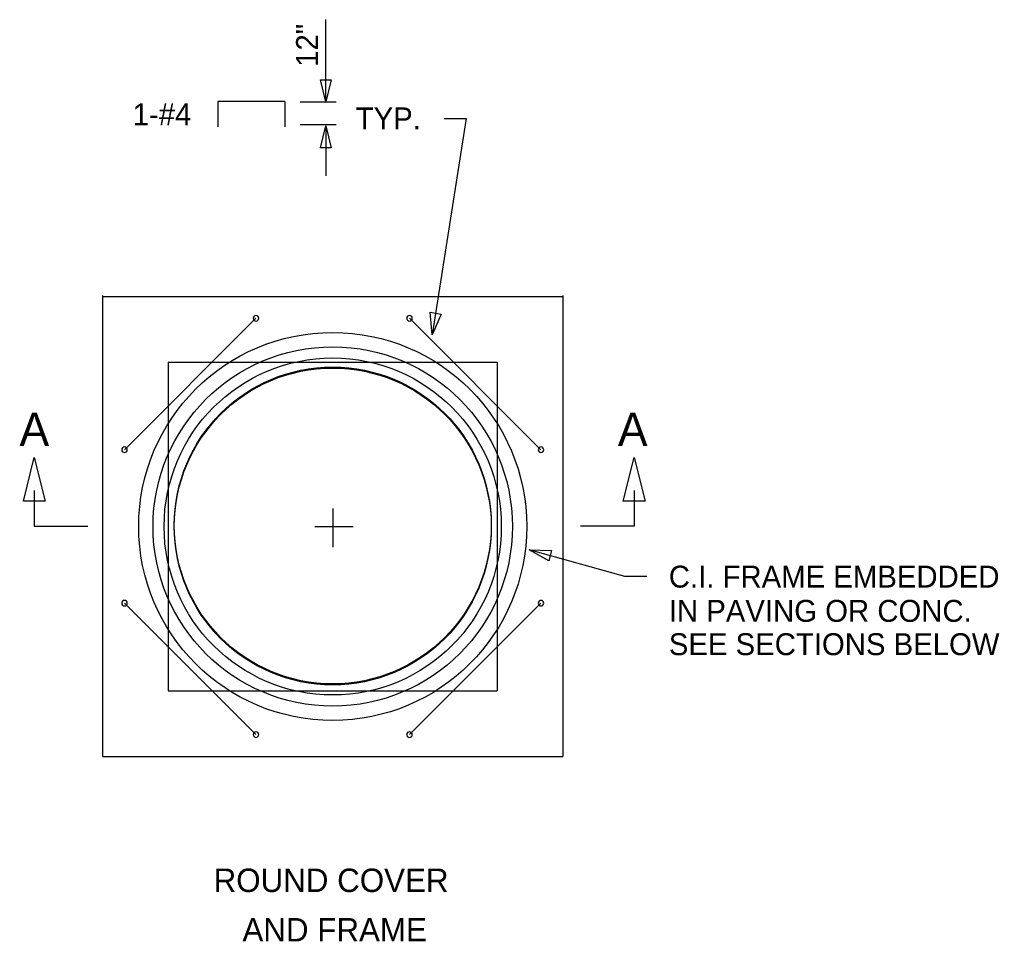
# Model space of a CAD drawing. Extents: x -12301 to -12255.9, y -12274.6 to -12201.8.
# Drawn here: x -12288.54 to -12258.74, y -12229.86 to -12201.82 of the extents above; entities that cross this region are included whole.
import ezdxf

# ---------------------------------------------------------------- set-up
doc = ezdxf.new("R2010")
doc.units = 0
for name, color, linetype in [('Level 60', 7, 'Continuous'), ('Level 61', 7, 'Continuous'), ('Level 62', 7, 'Continuous'), ('Level 63', 7, 'Continuous')]:
    doc.layers.add(name, color=color, linetype=linetype)

msp = doc.modelspace()

# ---------------------------------------------------------------- linework, layer by layer
at = {"layer": 'Level 60'}
msp.add_line((-12286.014, -12210.236), (-12286.014, -12224.236), dxfattribs=at)
at = {"layer": 'Level 61'}
for p, q in [((-12282.506, -12204.31), (-12282.506, -12205.076)), ((-12280.473, -12204.31), (-12282.506, -12204.31)), ((-12280.473, -12204.31), (-12280.473, -12205.076)), ((-12286.014, -12210.206), (-12286.014, -12224.206)), ((-12286.014, -12210.236), (-12272.014, -12210.236)), ((-12272.014, -12210.206), (-12272.014, -12224.206)), ((-12272.014, -12210.236), (-12272.014, -12224.236)), ((-12284.014, -12212.236), (-12284.014, -12222.236)), ((-12284.014, -12212.236), (-12274.014, -12212.236)), ((-12274.014, -12212.236), (-12274.014, -12222.236)), ((-12284.014, -12222.236), (-12274.014, -12222.236)), ((-12286.014, -12224.236), (-12272.014, -12224.236))]:
    msp.add_line(p, q, dxfattribs=at)
at = {"layer": 'Level 62'}
for p, q in [((-12281.347, -12210.903), (-12285.347, -12214.903)), ((-12276.681, -12210.903), (-12272.681, -12214.903)), ((-12285.347, -12219.57), (-12281.347, -12223.57)), ((-12272.681, -12219.57), (-12276.681, -12223.57))]:
    msp.add_line(p, q, dxfattribs=at)
for centre, radius in [((-12279.014, -12217.237), 5.901), ((-12279.014, -12217.237), 5.464), ((-12279.014, -12217.237), 5.127), ((-12279.014, -12217.206), 4.82), ((-12279.014, -12217.237), 4.82)]:
    msp.add_circle(centre, radius, dxfattribs=at)
for centre, start, end in [((-12281.347, -12210.903), 0, 180), ((-12281.347, -12210.903), 180, 0), ((-12276.68, -12210.903), 0, 180), ((-12276.68, -12210.903), 180, 0), ((-12285.347, -12214.903), 0, 180), ((-12285.347, -12214.903), 180, 0), ((-12272.68, -12214.903), 0, 180), ((-12272.68, -12214.903), 180, 0), ((-12285.347, -12219.57), 0, 180), ((-12272.68, -12219.57), 0, 180), ((-12285.347, -12219.57), 180, 0), ((-12272.68, -12219.57), 180, 0), ((-12281.347, -12223.57), 0, 180), ((-12281.347, -12223.57), 180, 0), ((-12276.68, -12223.57), 0, 180), ((-12276.68, -12223.57), 180, 0)]:
    msp.add_arc(centre, 0.085, start, end, dxfattribs=at)
at = {"layer": 'Level 63'}
for p, q in [((-12279.223, -12204.314), (-12279.223, -12201.816)), ((-12280, -12204.314), (-12278.906, -12204.314)), ((-12274.955, -12204.822), (-12275.988, -12211.406)), ((-12275.622, -12204.822), (-12274.955, -12204.822)), ((-12280, -12205.01), (-12278.906, -12205.01)), ((-12279.223, -12205.051), (-12279.223, -12206.573)), ((-12288.088, -12216.141), (-12288.088, -12216.885)), ((-12269.85, -12216.141), (-12269.85, -12216.885)), ((-12279.014, -12216.693), (-12279.014, -12217.87)), ((-12288.088, -12216.885), (-12288.088, -12217.231)), ((-12269.85, -12216.885), (-12269.85, -12217.231)), ((-12288.088, -12217.231), (-12286.461, -12217.231)), ((-12279.557, -12217.236), (-12278.389, -12217.236)), ((-12269.85, -12217.231), (-12271.477, -12217.231)), ((-12270.126, -12218.763), (-12273.043, -12217.946)), ((-12269.459, -12218.763), (-12270.126, -12218.763))]:
    msp.add_line(p, q, dxfattribs=at)
for points in [[(-12279.057, -12203.648), (-12279.223, -12204.314), (-12279.39, -12203.648)], [(-12279.39, -12205.718), (-12279.223, -12205.051), (-12279.057, -12205.718)], [(-12275.72, -12210.773), (-12275.988, -12211.406), (-12276.049, -12210.721)], [(-12288.421, -12216.472), (-12288.088, -12215.138), (-12287.754, -12216.472)], [(-12270.183, -12216.472), (-12269.85, -12215.138), (-12269.516, -12216.472)], [(-12272.446, -12218.287), (-12273.043, -12217.946), (-12272.356, -12217.966)]]:
    msp.add_lwpolyline(points, close=True, dxfattribs=at)

# ---------------------------------------------------------------- texts
msp.add_text('12"', height=0.6667, rotation=90, dxfattribs=at).set_placement((-12279.462, -12203.253))
for s, height, p in [('1-#4', 0.6667, (-12285.098, -12205.03)), ('TYP.', 0.6667, (-12278.315, -12205.155)), ('A', 1.012, (-12288.539, -12214.784)), ('A', 1.012, (-12270.342, -12214.784)), ('C.I. FRAME EMBEDDED', 0.66667, (-12268.793, -12219.096)), ('IN PAVING OR CONC.', 0.66667, (-12268.793, -12220.138)), ('SEE SECTIONS BELOW', 0.66667, (-12268.793, -12221.152)), ('ROUND COVER', 0.71233, (-12282.636, -12228.358)), (' AND FRAME', 0.7123, (-12282.024, -12229.861))]:
    msp.add_text(s, height=height, dxfattribs=at).set_placement(p)

doc.saveas('drawing.dxf')
